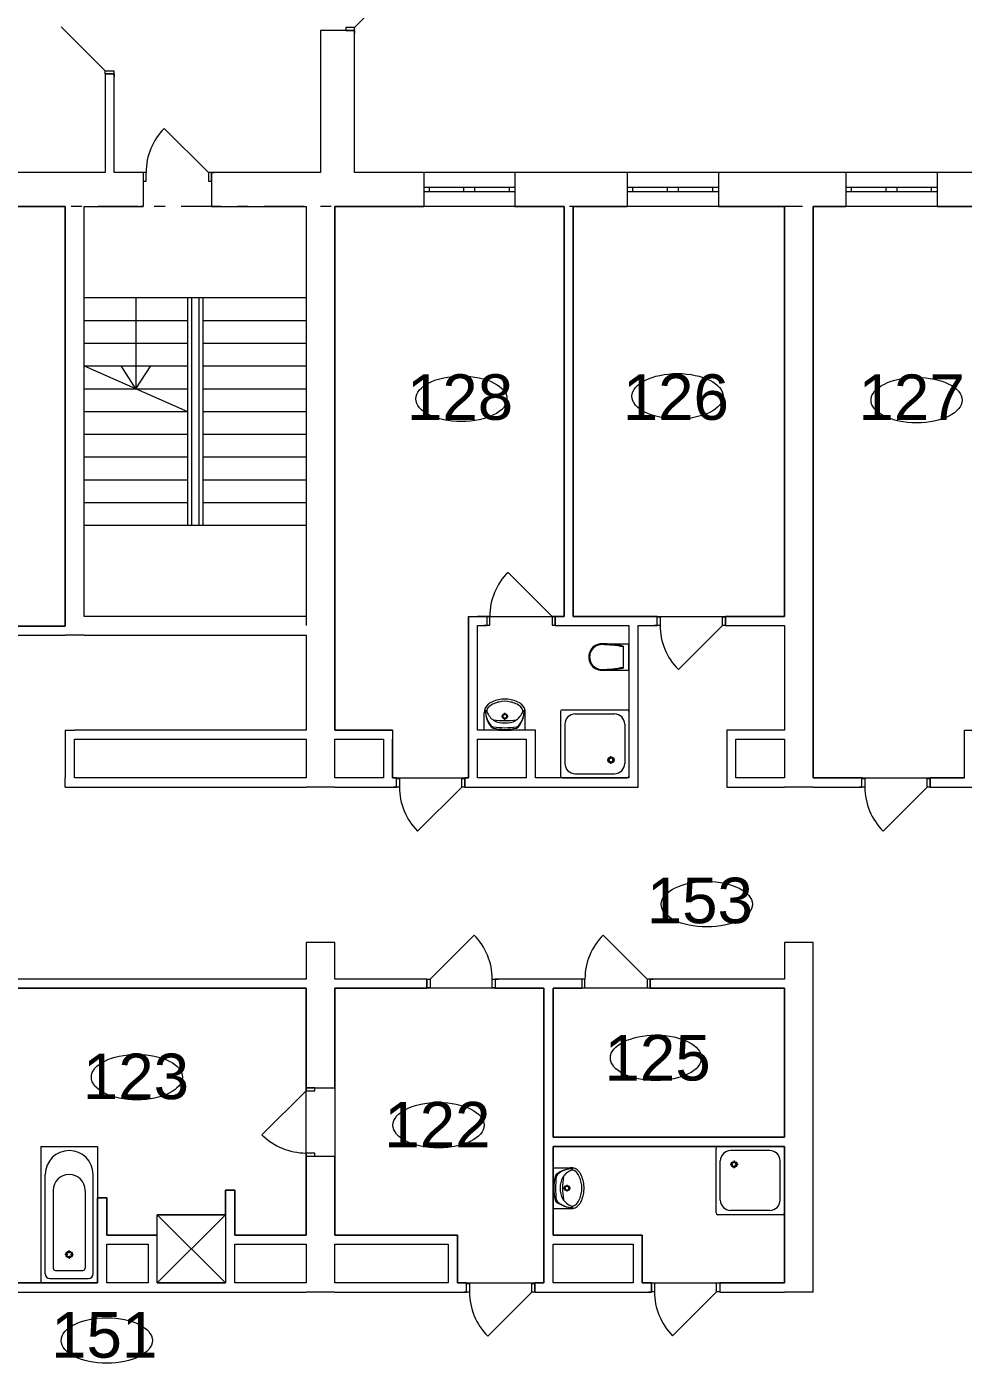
# Model space of a CAD drawing. Header units: millimetres. Extents: x 69565 to 169164, y 19942 to 91237.
# Drawn here: x 141319 to 153652, y 34031 to 51644 of the extents above; entities that cross this region are included whole.
import ezdxf

# ---------------------------------------------------------------- set-up
doc = ezdxf.new("R2010")
doc.units = ezdxf.units.MM
doc.header["$MEASUREMENT"] = 0
doc.linetypes.add('Штрих-Штриховая', pattern=[1093.611073, 529.166651, -211.666656, 141.111112, -211.666656])
for name, color, linetype, lineweight in [('Новый_Новый_0_Ном._пера__255_Ном._пера__255', 255, 'Continuous', 18), ('Новый_Новый_0_Ном._пера__7_Ном._пера__7', 7, 'Continuous', 18), ('Новый_Новый_0_Ном._пера__8_Ном._пера__8', 8, 'Continuous', 18)]:
    doc.layers.add(name, color=color, linetype=linetype, lineweight=lineweight)
doc.styles.add('СГЕНЕРИР_СТИЛЬ_1', font='Arial.ttf')

msp = doc.modelspace()

# ---------------------------------------------------------------- linework, layer by layer
at = {"layer": 'Новый_Новый_0_Ном._пера__255_Ном._пера__255', "color": 255, "linetype": 'Continuous', "lineweight": 18, "flags": 128}
for points in [[(139076.3, 49273.8), (139076.3, 43743.8), (141826.3, 43743.8), (141826.3, 49273.8)], [(145376.3, 49273.8), (145376.3, 42373.8), (146136.3, 42373.8), (146136.3, 41743.8), (147136.3, 41743.8), (147136.3, 43873.8), (148396.3, 43873.8), (148396.3, 49273.8)], [(148516.3, 49273.8), (148516.3, 43873.8), (151296.3, 43873.8), (151296.3, 49273.8)], [(151676.3, 49273.8), (151676.3, 41743.8), (153666.3, 41743.8), (153666.3, 42373.8), (154296.3, 42373.8), (154296.3, 49273.8)], [(144996.3, 35719.1), (144996.3, 38974), (139076.3, 38974), (139076.3, 35089.1), (140216.3, 35089.1), (140216.3, 35719.1), (140716.3, 35719.1), (140716.3, 36366.5), (140836.3, 36366.5), (140836.3, 35089.1), (142252.4, 35089.1), (142252.4, 36209.5), (142372.4, 36209.5), (142372.4, 35719.1), (143037.1, 35719.1), (143037.1, 35989.1), (143937.1, 35989.1), (143937.1, 36312.2), (144057.1, 36312.2), (144057.1, 35719.1)], [(148129.5, 35089.1), (148129.5, 38974), (145376.3, 38974), (145376.3, 35719.1), (146989.5, 35719.1), (146989.5, 35089.1)], [(148249.5, 38974), (148249.5, 37009.1), (151296.3, 37009.1), (151296.3, 38974)], [(149424.2, 35719.1), (149424.2, 35089.1), (151296.3, 35089.1), (151296.3, 36889.1), (148249.5, 36889.1), (148249.5, 35719.1)]]:
    msp.add_lwpolyline(points, close=True, dxfattribs=at)
at = {"layer": 'Новый_Новый_0_Ном._пера__7_Ном._пера__7', "color": 7, "linetype": 'Continuous', "lineweight": 18}
for p, q in [((145636.3, 51633.8), (146216.1, 52213.7)), ((142350.2, 51063.8), (141770.4, 51643.7)), ((145636.3, 51633.8), (145521.3, 51633.8)), ((145521.3, 51633.8), (145521.3, 51593.8)), ((145636.3, 51593.8), (145636.3, 51633.8)), ((145186.3, 51593.8), (145186.3, 51556.8)), ((145521.3, 51593.8), (145186.3, 51593.8)), ((145521.3, 51593.8), (145186.3, 51593.8)), ((145521.3, 51593.8), (145186.3, 51593.8)), ((145186.3, 51593.8), (145186.3, 51556.8)), ((145186.3, 51593.8), (145186.3, 51556.8)), ((145636.3, 51593.8), (145521.3, 51593.8)), ((145521.3, 51593.8), (145636.3, 51593.8)), ((145636.3, 51593.8), (145521.3, 51593.8)), ((145636.3, 51593.8), (145521.3, 51593.8)), ((145636.3, 51593.8), (145636.3, 51556.8)), ((145636.3, 51593.8), (145636.3, 51556.8)), ((145636.3, 51593.8), (145636.3, 51556.8)), ((142350.2, 51023.8), (142350.2, 51063.8)), ((142350.2, 51063.8), (142465.2, 51063.8)), ((142350.2, 51023.8), (142350.2, 50986.8)), ((142350.2, 51023.8), (142465.2, 51023.8)), ((142465.2, 51023.8), (142350.2, 51023.8)), ((142350.2, 51023.8), (142465.2, 51023.8)), ((142350.2, 51023.8), (142465.2, 51023.8)), ((142350.2, 51023.8), (142350.2, 50986.8)), ((142350.2, 51023.8), (142350.2, 50986.8)), ((142465.2, 51063.8), (142465.2, 51023.8)), ((142465.2, 51023.8), (142470.2, 51023.8)), ((142465.2, 51023.8), (142470.2, 51023.8)), ((142465.2, 51023.8), (142470.2, 51023.8)), ((142470.2, 51023.8), (142470.2, 50986.8)), ((142470.2, 51023.8), (142470.2, 50986.8)), ((142470.2, 51023.8), (142470.2, 50986.8)), ((143710.2, 49723.8), (143130.4, 50303.7)), ((142850.2, 49723.8), (142813.2, 49723.8)), ((142850.2, 49723.8), (142813.2, 49723.8)), ((142850.2, 49723.8), (142813.2, 49723.8)), ((142850.2, 49723.8), (142850.2, 49608.8)), ((142890.2, 49723.8), (142850.2, 49723.8)), ((142850.2, 49723.8), (142850.2, 49608.8)), ((142850.2, 49723.8), (142850.2, 49608.8)), ((142850.2, 49723.8), (142850.2, 49608.8)), ((142890.2, 49608.8), (142890.2, 49723.8)), ((143750.2, 49723.8), (143710.2, 49723.8)), ((143710.2, 49723.8), (143710.2, 49608.8)), ((143750.2, 49723.8), (143787.2, 49723.8)), ((143750.2, 49723.8), (143750.2, 49608.8)), ((143750.2, 49608.8), (143750.2, 49723.8)), ((143750.2, 49723.8), (143750.2, 49608.8)), ((143750.2, 49723.8), (143750.2, 49608.8)), ((143750.2, 49723.8), (143787.2, 49723.8)), ((143750.2, 49723.8), (143787.2, 49723.8)), ((146546.3, 49723.8), (146546.3, 49523.8)), ((147746.3, 49723.8), (146546.3, 49723.8)), ((146546.3, 49723.8), (146546.3, 49523.8)), ((147746.3, 49723.8), (147746.3, 49523.8)), ((147746.3, 49723.8), (147746.3, 49523.8)), ((149226.3, 49723.8), (149226.3, 49523.8)), ((150426.3, 49723.8), (149226.3, 49723.8)), ((149226.3, 49723.8), (149226.3, 49523.8)), ((150426.3, 49723.8), (150426.3, 49523.8)), ((150426.3, 49723.8), (150426.3, 49523.8)), ((152106.3, 49723.8), (152106.3, 49523.8)), ((153306.3, 49723.8), (152106.3, 49723.8)), ((152106.3, 49723.8), (152106.3, 49523.8)), ((153306.3, 49723.8), (153306.3, 49523.8)), ((153306.3, 49723.8), (153306.3, 49523.8)), ((142850.2, 49608.8), (142850.2, 49273.8)), ((142850.2, 49608.8), (142890.2, 49608.8)), ((142850.2, 49608.8), (142850.2, 49273.8)), ((142850.2, 49608.8), (142850.2, 49273.8)), ((143710.2, 49608.8), (143750.2, 49608.8)), ((143750.2, 49608.8), (143750.2, 49273.8)), ((143750.2, 49608.8), (143750.2, 49273.8)), ((143750.2, 49608.8), (143750.2, 49273.8)), ((146546.3, 49523.8), (146546.3, 49473.8)), ((146621.3, 49523.8), (146546.3, 49523.8)), ((146546.3, 49523.8), (146546.3, 49473.8)), ((146546.3, 49523.8), (146546.3, 49473.8)), ((146621.3, 49473.8), (146621.3, 49523.8)), ((147071.3, 49523.8), (146621.3, 49523.8)), ((147146.3, 49523.8), (147071.3, 49523.8)), ((147071.3, 49523.8), (147071.3, 49473.8)), ((147221.3, 49523.8), (147146.3, 49523.8)), ((147221.3, 49473.8), (147221.3, 49523.8)), ((147671.3, 49523.8), (147221.3, 49523.8)), ((147746.3, 49523.8), (147671.3, 49523.8)), ((147671.3, 49523.8), (147671.3, 49473.8)), ((147746.3, 49523.8), (147746.3, 49473.8)), ((147746.3, 49523.8), (147746.3, 49473.8)), ((147746.3, 49523.8), (147746.3, 49473.8)), ((149226.3, 49523.8), (149226.3, 49473.8)), ((149301.3, 49523.8), (149226.3, 49523.8)), ((149226.3, 49523.8), (149226.3, 49473.8)), ((149226.3, 49523.8), (149226.3, 49473.8)), ((149301.3, 49473.8), (149301.3, 49523.8)), ((149751.3, 49523.8), (149301.3, 49523.8)), ((149826.3, 49523.8), (149751.3, 49523.8)), ((149751.3, 49523.8), (149751.3, 49473.8)), ((149901.3, 49523.8), (149826.3, 49523.8)), ((149901.3, 49473.8), (149901.3, 49523.8)), ((150351.3, 49523.8), (149901.3, 49523.8)), ((150426.3, 49523.8), (150351.3, 49523.8)), ((150351.3, 49523.8), (150351.3, 49473.8)), ((150426.3, 49523.8), (150426.3, 49473.8)), ((150426.3, 49523.8), (150426.3, 49473.8)), ((150426.3, 49523.8), (150426.3, 49473.8)), ((152106.3, 49523.8), (152106.3, 49473.8)), ((152181.3, 49523.8), (152106.3, 49523.8)), ((152106.3, 49523.8), (152106.3, 49473.8)), ((152106.3, 49523.8), (152106.3, 49473.8)), ((152181.3, 49473.8), (152181.3, 49523.8)), ((152631.3, 49523.8), (152181.3, 49523.8)), ((152706.3, 49523.8), (152631.3, 49523.8)), ((152631.3, 49523.8), (152631.3, 49473.8)), ((152781.3, 49523.8), (152706.3, 49523.8)), ((152781.3, 49473.8), (152781.3, 49523.8)), ((153231.3, 49523.8), (152781.3, 49523.8)), ((153306.3, 49523.8), (153231.3, 49523.8)), ((153231.3, 49523.8), (153231.3, 49473.8)), ((153306.3, 49523.8), (153306.3, 49473.8)), ((153306.3, 49523.8), (153306.3, 49473.8)), ((153306.3, 49523.8), (153306.3, 49473.8)), ((146546.3, 49473.8), (146546.3, 49273.8)), ((146546.3, 49473.8), (146621.3, 49473.8)), ((146546.3, 49473.8), (146546.3, 49273.8)), ((146621.3, 49473.8), (147071.3, 49473.8)), ((147071.3, 49473.8), (147146.3, 49473.8)), ((147146.3, 49473.8), (147221.3, 49473.8)), ((147221.3, 49473.8), (147671.3, 49473.8)), ((147671.3, 49473.8), (147746.3, 49473.8)), ((147746.3, 49473.8), (147746.3, 49273.8)), ((147746.3, 49473.8), (147746.3, 49273.8)), ((149226.3, 49473.8), (149226.3, 49273.8)), ((149226.3, 49473.8), (149301.3, 49473.8)), ((149226.3, 49473.8), (149226.3, 49273.8)), ((149301.3, 49473.8), (149751.3, 49473.8)), ((149751.3, 49473.8), (149826.3, 49473.8)), ((149826.3, 49473.8), (149901.3, 49473.8)), ((149901.3, 49473.8), (150351.3, 49473.8)), ((150351.3, 49473.8), (150426.3, 49473.8)), ((150426.3, 49473.8), (150426.3, 49273.8)), ((150426.3, 49473.8), (150426.3, 49273.8)), ((152106.3, 49473.8), (152106.3, 49273.8)), ((152106.3, 49473.8), (152181.3, 49473.8)), ((152106.3, 49473.8), (152106.3, 49273.8)), ((152181.3, 49473.8), (152631.3, 49473.8)), ((152631.3, 49473.8), (152706.3, 49473.8)), ((152706.3, 49473.8), (152781.3, 49473.8)), ((152781.3, 49473.8), (153231.3, 49473.8)), ((153231.3, 49473.8), (153306.3, 49473.8)), ((153306.3, 49473.8), (153306.3, 49273.8)), ((153306.3, 49473.8), (153306.3, 49273.8)), ((142850.2, 49273.8), (142813.2, 49273.8)), ((142850.2, 49273.8), (142813.2, 49273.8)), ((142850.2, 49273.8), (142813.2, 49273.8)), ((143750.2, 49273.8), (143787.2, 49273.8)), ((143750.2, 49273.8), (143787.2, 49273.8)), ((143750.2, 49273.8), (143787.2, 49273.8)), ((147746.3, 49273.8), (146546.3, 49273.8)), ((150426.3, 49273.8), (149226.3, 49273.8)), ((153306.3, 49273.8), (152106.3, 49273.8)), ((142076.3, 48073.8), (144996.3, 48073.8)), ((142756.3, 48073.8), (142756.3, 46873.8)), ((143436.3, 48073.8), (143436.3, 45073.8)), ((143486.3, 48073.8), (143486.3, 45073.8)), ((143586.3, 48073.8), (143586.3, 45073.8)), ((143636.3, 48073.8), (143636.3, 45073.8)), ((142076.3, 47773.8), (143436.3, 47773.8)), ((143636.3, 47773.8), (144996.3, 47773.8)), ((142076.3, 47473.8), (143436.3, 47473.8)), ((142076.3, 47473.8), (143436.3, 47473.8)), ((143636.3, 47473.8), (144996.3, 47473.8)), ((143636.3, 47473.8), (144996.3, 47473.8)), ((142076.3, 47173.8), (143436.3, 47173.8)), ((142076.3, 47173.8), (143436.3, 46573.8)), ((142756.3, 46873.8), (142560.8, 47173.8)), ((142756.3, 46873.8), (142951.9, 47173.8)), ((143636.3, 47173.8), (144996.3, 47173.8)), ((142076.3, 46873.8), (143436.3, 46873.8)), ((143636.3, 46873.8), (144996.3, 46873.8)), ((142076.3, 46573.8), (143436.3, 46573.8)), ((143636.3, 46573.8), (144996.3, 46573.8)), ((142076.3, 46273.8), (143436.3, 46273.8)), ((142076.3, 46273.8), (143436.3, 46273.8)), ((143636.3, 46273.8), (144996.3, 46273.8)), ((143636.3, 46273.8), (144996.3, 46273.8)), ((142076.3, 45973.8), (143436.3, 45973.8)), ((143636.3, 45973.8), (144996.3, 45973.8)), ((142076.3, 45673.8), (143436.3, 45673.8)), ((142076.3, 45673.8), (143436.3, 45673.8)), ((143636.3, 45673.8), (144996.3, 45673.8)), ((143636.3, 45673.8), (144996.3, 45673.8)), ((142076.3, 45373.8), (143436.3, 45373.8)), ((142076.3, 45373.8), (143436.3, 45373.8)), ((143636.3, 45373.8), (144996.3, 45373.8)), ((143636.3, 45373.8), (144996.3, 45373.8)), ((142076.3, 45073.8), (144996.3, 45073.8)), ((148236.3, 43873.8), (147656.5, 44453.7)), ((147376.3, 43873.8), (147339.3, 43873.8)), ((147376.3, 43873.8), (147339.3, 43873.8)), ((147376.3, 43873.8), (147339.3, 43873.8)), ((147376.3, 43873.8), (147376.3, 43758.8)), ((147416.3, 43873.8), (147376.3, 43873.8)), ((147376.3, 43873.8), (147376.3, 43758.8)), ((147376.3, 43873.8), (147376.3, 43758.8)), ((147376.3, 43873.8), (147376.3, 43758.8)), ((147416.3, 43758.8), (147416.3, 43873.8)), ((148276.3, 43873.8), (148236.3, 43873.8)), ((148236.3, 43873.8), (148236.3, 43758.8)), ((148276.3, 43873.8), (148313.3, 43873.8)), ((148276.3, 43873.8), (148276.3, 43758.8)), ((148276.3, 43758.8), (148276.3, 43873.8)), ((148276.3, 43873.8), (148276.3, 43758.8)), ((148276.3, 43873.8), (148276.3, 43758.8)), ((148276.3, 43873.8), (148313.3, 43873.8)), ((148276.3, 43873.8), (148313.3, 43873.8)), ((149619.4, 43873.8), (149582.4, 43873.8)), ((149619.4, 43873.8), (149582.4, 43873.8)), ((149619.4, 43873.8), (149582.4, 43873.8)), ((149619.4, 43868.8), (149619.4, 43873.8)), ((149619.4, 43868.8), (149619.4, 43873.8)), ((149619.4, 43868.8), (149619.4, 43873.8)), ((149619.4, 43753.8), (149619.4, 43868.8)), ((149619.4, 43868.8), (149659.4, 43868.8)), ((149619.4, 43753.8), (149619.4, 43868.8)), ((149619.4, 43753.8), (149619.4, 43868.8)), ((149619.4, 43753.8), (149619.4, 43868.8)), ((149659.4, 43868.8), (149659.4, 43753.8)), ((150479.4, 43753.8), (150479.4, 43868.8)), ((150479.4, 43868.8), (150519.4, 43868.8)), ((150519.4, 43873.8), (150556.4, 43873.8)), ((150519.4, 43868.8), (150519.4, 43873.8)), ((150519.4, 43868.8), (150519.4, 43873.8)), ((150519.4, 43868.8), (150519.4, 43873.8)), ((150519.4, 43873.8), (150556.4, 43873.8)), ((150519.4, 43873.8), (150556.4, 43873.8)), ((150519.4, 43753.8), (150519.4, 43868.8)), ((150519.4, 43868.8), (150519.4, 43753.8)), ((150519.4, 43753.8), (150519.4, 43868.8)), ((150519.4, 43753.8), (150519.4, 43868.8)), ((147376.3, 43753.8), (147339.3, 43753.8)), ((147376.3, 43753.8), (147339.3, 43753.8)), ((147376.3, 43753.8), (147339.3, 43753.8)), ((147376.3, 43758.8), (147376.3, 43753.8)), ((147376.3, 43758.8), (147416.3, 43758.8)), ((147376.3, 43758.8), (147376.3, 43753.8)), ((147376.3, 43758.8), (147376.3, 43753.8)), ((148236.3, 43758.8), (148276.3, 43758.8)), ((148276.3, 43758.8), (148276.3, 43753.8)), ((148276.3, 43758.8), (148276.3, 43753.8)), ((148276.3, 43758.8), (148276.3, 43753.8)), ((148276.3, 43753.8), (148313.3, 43753.8)), ((148276.3, 43753.8), (148313.3, 43753.8)), ((148276.3, 43753.8), (148313.3, 43753.8)), ((149619.4, 43753.8), (149582.4, 43753.8)), ((149619.4, 43753.8), (149582.4, 43753.8)), ((149619.4, 43753.8), (149582.4, 43753.8)), ((149659.4, 43753.8), (149619.4, 43753.8)), ((150479.4, 43753.8), (149899.6, 43174)), ((150519.4, 43753.8), (150479.4, 43753.8)), ((150519.4, 43753.8), (150556.4, 43753.8)), ((150519.4, 43753.8), (150556.4, 43753.8)), ((150519.4, 43753.8), (150556.4, 43753.8)), ((148893.3, 43512.7), (149249.4, 43512.7)), ((149249.4, 43162.7), (149249.4, 43512.7)), ((149171.7, 43482.5), (149171.7, 43192.9)), ((148893.3, 43162.7), (149249.4, 43162.7)), ((147344.4, 42373.8), (147344.4, 42602.3)), ((147569, 42557.2), (147597.8, 42557.2)), ((147614.5, 42573.8), (147614.5, 42602.7)), ((147614.5, 42511.7), (147614.5, 42540.5)), ((147631.2, 42557.2), (147660, 42557.2)), ((147884.4, 42373.8), (147884.4, 42602.3)), ((147884.4, 42373.8), (147344.4, 42373.8)), ((147529.3, 42373.8), (147699.5, 42373.8)), ((146186.3, 41743.8), (146149.3, 41743.8)), ((146186.3, 41743.8), (146149.3, 41743.8)), ((146186.3, 41743.8), (146149.3, 41743.8)), ((146186.3, 41738.8), (146186.3, 41743.8)), ((146186.3, 41738.8), (146186.3, 41743.8)), ((146186.3, 41738.8), (146186.3, 41743.8)), ((147086.3, 41743.8), (147123.3, 41743.8)), ((147086.3, 41738.8), (147086.3, 41743.8)), ((147086.3, 41738.8), (147086.3, 41743.8)), ((147086.3, 41738.8), (147086.3, 41743.8)), ((147086.3, 41743.8), (147123.3, 41743.8)), ((147086.3, 41743.8), (147123.3, 41743.8)), ((152316.3, 41743.8), (152279.3, 41743.8)), ((152316.3, 41743.8), (152279.3, 41743.8)), ((152316.3, 41743.8), (152279.3, 41743.8)), ((152316.3, 41738.8), (152316.3, 41743.8)), ((152316.3, 41738.8), (152316.3, 41743.8)), ((152316.3, 41738.8), (152316.3, 41743.8)), ((153216.3, 41738.8), (153216.3, 41743.8)), ((153216.3, 41738.8), (153216.3, 41743.8)), ((153216.3, 41743.8), (153253.3, 41743.8)), ((153216.3, 41743.8), (153253.3, 41743.8)), ((153216.3, 41743.8), (153253.3, 41743.8)), ((153216.3, 41738.8), (153216.3, 41743.8)), ((145376.3, 41623.8), (144996.3, 41623.8)), ((145376.3, 41623.8), (144996.3, 41623.8)), ((146186.3, 41623.8), (146149.3, 41623.8)), ((146186.3, 41623.8), (146149.3, 41623.8)), ((146186.3, 41623.8), (146149.3, 41623.8)), ((146186.3, 41623.8), (146186.3, 41738.8)), ((146186.3, 41738.8), (146226.3, 41738.8)), ((146186.3, 41623.8), (146186.3, 41738.8)), ((146186.3, 41623.8), (146186.3, 41738.8)), ((146186.3, 41623.8), (146186.3, 41738.8)), ((146226.3, 41623.8), (146186.3, 41623.8)), ((146226.3, 41738.8), (146226.3, 41623.8)), ((147046.3, 41623.8), (146466.5, 41044)), ((147046.3, 41623.8), (147046.3, 41738.8)), ((147046.3, 41738.8), (147086.3, 41738.8)), ((147086.3, 41623.8), (147046.3, 41623.8)), ((147086.3, 41623.8), (147086.3, 41738.8)), ((147086.3, 41738.8), (147086.3, 41623.8)), ((147086.3, 41623.8), (147086.3, 41738.8)), ((147086.3, 41623.8), (147086.3, 41738.8)), ((147086.3, 41623.8), (147123.3, 41623.8)), ((147086.3, 41623.8), (147123.3, 41623.8)), ((147086.3, 41623.8), (147123.3, 41623.8)), ((151676.3, 41623.8), (151296.3, 41623.8)), ((151676.3, 41623.8), (151296.3, 41623.8)), ((152316.3, 41623.8), (152279.3, 41623.8)), ((152316.3, 41623.8), (152279.3, 41623.8)), ((152316.3, 41623.8), (152279.3, 41623.8)), ((152316.3, 41738.8), (152356.3, 41738.8)), ((152316.3, 41623.8), (152316.3, 41738.8)), ((152316.3, 41623.8), (152316.3, 41738.8)), ((152316.3, 41623.8), (152316.3, 41738.8)), ((152316.3, 41623.8), (152316.3, 41738.8)), ((152356.3, 41623.8), (152316.3, 41623.8)), ((152356.3, 41738.8), (152356.3, 41623.8)), ((153176.3, 41623.8), (152596.5, 41044)), ((153176.3, 41623.8), (153176.3, 41738.8)), ((153176.3, 41738.8), (153216.3, 41738.8)), ((153216.3, 41623.8), (153176.3, 41623.8)), ((153216.3, 41738.8), (153216.3, 41623.8)), ((153216.3, 41623.8), (153216.3, 41738.8)), ((153216.3, 41623.8), (153216.3, 41738.8)), ((153216.3, 41623.8), (153216.3, 41738.8)), ((153216.3, 41623.8), (153253.3, 41623.8)), ((153216.3, 41623.8), (153253.3, 41623.8)), ((153216.3, 41623.8), (153253.3, 41623.8)), ((146629.5, 39094), (147209.4, 39673.8)), ((149489.5, 39094), (148909.7, 39673.8)), ((145376.3, 39573.8), (144996.3, 39573.8)), ((145376.3, 39573.8), (144996.3, 39573.8)), ((151676.3, 39573.8), (151296.3, 39573.8)), ((151676.3, 39573.8), (151296.3, 39573.8)), ((146589.5, 39094), (146552.5, 39094)), ((146589.5, 39094), (146552.5, 39094)), ((146589.5, 39094), (146552.5, 39094)), ((146589.5, 38974), (146552.5, 38974)), ((146589.5, 38974), (146552.5, 38974)), ((146589.5, 38974), (146552.5, 38974)), ((146589.5, 39094), (146589.5, 38979)), ((146589.5, 39094), (146629.5, 39094)), ((146589.5, 38979), (146589.5, 39094)), ((146589.5, 39094), (146589.5, 38979)), ((146589.5, 39094), (146589.5, 38979)), ((146589.5, 38979), (146589.5, 38974)), ((146629.5, 38979), (146589.5, 38979)), ((146589.5, 38979), (146589.5, 38974)), ((146589.5, 38979), (146589.5, 38974)), ((146629.5, 39094), (146629.5, 38979)), ((147449.5, 38979), (147449.5, 39094)), ((147449.5, 39094), (147489.5, 39094)), ((147489.5, 38979), (147449.5, 38979)), ((147489.5, 39094), (147526.5, 39094)), ((147489.5, 39094), (147489.5, 38979)), ((147489.5, 39094), (147489.5, 38979)), ((147489.5, 39094), (147489.5, 38979)), ((147489.5, 39094), (147489.5, 38979)), ((147489.5, 39094), (147526.5, 39094)), ((147489.5, 39094), (147526.5, 39094)), ((147489.5, 38979), (147489.5, 38974)), ((147489.5, 38979), (147489.5, 38974)), ((147489.5, 38979), (147489.5, 38974)), ((147489.5, 38974), (147526.5, 38974)), ((147489.5, 38974), (147526.5, 38974)), ((147489.5, 38974), (147526.5, 38974)), ((148629.5, 39094), (148592.5, 39094)), ((148629.5, 39094), (148592.5, 39094)), ((148629.5, 39094), (148592.5, 39094)), ((148629.5, 38974), (148592.5, 38974)), ((148629.5, 38974), (148592.5, 38974)), ((148629.5, 38974), (148592.5, 38974)), ((148629.5, 39094), (148629.5, 38979)), ((148669.5, 39094), (148629.5, 39094)), ((148629.5, 39094), (148629.5, 38979)), ((148629.5, 39094), (148629.5, 38979)), ((148629.5, 39094), (148629.5, 38979)), ((148629.5, 38979), (148629.5, 38974)), ((148629.5, 38979), (148669.5, 38979)), ((148629.5, 38979), (148629.5, 38974)), ((148629.5, 38979), (148629.5, 38974)), ((148669.5, 38979), (148669.5, 39094)), ((149529.5, 39094), (149489.5, 39094)), ((149489.5, 39094), (149489.5, 38979)), ((149489.5, 38979), (149529.5, 38979)), ((149529.5, 39094), (149566.5, 39094)), ((149529.5, 39094), (149529.5, 38979)), ((149529.5, 38979), (149529.5, 39094)), ((149529.5, 39094), (149529.5, 38979)), ((149529.5, 39094), (149529.5, 38979)), ((149529.5, 39094), (149566.5, 39094)), ((149529.5, 39094), (149566.5, 39094)), ((149529.5, 38979), (149529.5, 38974)), ((149529.5, 38979), (149529.5, 38974)), ((149529.5, 38979), (149529.5, 38974)), ((149529.5, 38974), (149566.5, 38974)), ((149529.5, 38974), (149566.5, 38974)), ((149529.5, 38974), (149566.5, 38974)), ((144996.3, 37661.9), (144996.3, 37698.9)), ((144996.3, 37661.9), (144996.3, 37698.9)), ((144996.3, 37661.9), (144996.3, 37698.9)), ((145376.3, 37661.9), (145376.3, 37698.9)), ((145376.3, 37661.9), (145376.3, 37698.9)), ((145376.3, 37661.9), (145376.3, 37698.9)), ((144996.3, 37621.9), (144416.5, 37042)), ((144996.3, 37661.9), (145111.3, 37661.9)), ((144996.3, 37661.9), (144996.3, 37621.9)), ((145111.3, 37661.9), (144996.3, 37661.9)), ((144996.3, 37661.9), (145111.3, 37661.9)), ((144996.3, 37661.9), (145111.3, 37661.9)), ((144996.3, 37621.9), (145111.3, 37621.9)), ((145111.3, 37661.9), (145376.3, 37661.9)), ((145111.3, 37621.9), (145111.3, 37661.9)), ((145111.3, 37661.9), (145376.3, 37661.9)), ((145111.3, 37661.9), (145376.3, 37661.9)), ((145111.3, 36801.9), (144996.3, 36801.9)), ((144996.3, 36801.9), (144996.3, 36761.9)), ((144996.3, 36761.9), (144996.3, 36724.9)), ((144996.3, 36761.9), (145111.3, 36761.9)), ((144996.3, 36761.9), (145111.3, 36761.9)), ((144996.3, 36761.9), (145111.3, 36761.9)), ((144996.3, 36761.9), (145111.3, 36761.9)), ((144996.3, 36761.9), (144996.3, 36724.9)), ((144996.3, 36761.9), (144996.3, 36724.9)), ((145111.3, 36761.9), (145111.3, 36801.9)), ((145111.3, 36761.9), (145376.3, 36761.9)), ((145111.3, 36761.9), (145376.3, 36761.9)), ((145111.3, 36761.9), (145376.3, 36761.9)), ((145376.3, 36761.9), (145376.3, 36724.9)), ((145376.3, 36761.9), (145376.3, 36724.9)), ((145376.3, 36761.9), (145376.3, 36724.9)), ((148249.5, 36068.6), (148249.5, 36608.6)), ((148249.5, 36608.6), (148478, 36608.6)), ((148249.5, 36423.7), (148249.5, 36253.5)), ((148387.4, 36338.5), (148416.2, 36338.5)), ((148432.9, 36384), (148432.9, 36355.2)), ((148432.9, 36321.8), (148432.9, 36293)), ((148449.5, 36338.5), (148478.3, 36338.5)), ((143037.1, 35089.1), (143037.1, 35989.1)), ((143937.1, 35989.1), (143037.1, 35989.1)), ((143037.1, 35089.1), (143937.1, 35989.1)), ((143037.1, 35989.1), (143937.1, 35089.1)), ((143937.1, 35989.1), (143937.1, 35089.1)), ((148249.5, 36068.6), (148478, 36068.6)), ((143037.1, 35089.1), (143937.1, 35089.1)), ((147109.5, 35089.1), (147072.5, 35089.1)), ((147109.5, 35089.1), (147072.5, 35089.1)), ((147109.5, 35089.1), (147072.5, 35089.1)), ((147109.5, 35084.1), (147109.5, 35089.1)), ((147109.5, 35084.1), (147109.5, 35089.1)), ((147109.5, 35084.1), (147109.5, 35089.1)), ((147109.5, 34969.1), (147109.5, 35084.1)), ((147109.5, 35084.1), (147149.5, 35084.1)), ((147109.5, 34969.1), (147109.5, 35084.1)), ((147109.5, 34969.1), (147109.5, 35084.1)), ((147109.5, 34969.1), (147109.5, 35084.1)), ((147149.5, 35084.1), (147149.5, 34969.1)), ((147969.5, 34969.1), (147969.5, 35084.1)), ((147969.5, 35084.1), (148009.5, 35084.1)), ((148009.5, 35089.1), (148046.5, 35089.1)), ((148009.5, 35084.1), (148009.5, 35089.1)), ((148009.5, 35084.1), (148009.5, 35089.1)), ((148009.5, 35084.1), (148009.5, 35089.1)), ((148009.5, 35089.1), (148046.5, 35089.1)), ((148009.5, 35089.1), (148046.5, 35089.1)), ((148009.5, 34969.1), (148009.5, 35084.1)), ((148009.5, 35084.1), (148009.5, 34969.1)), ((148009.5, 34969.1), (148009.5, 35084.1)), ((148009.5, 34969.1), (148009.5, 35084.1)), ((149544.2, 35089.1), (149507.2, 35089.1)), ((149544.2, 35089.1), (149507.2, 35089.1)), ((149544.2, 35089.1), (149507.2, 35089.1)), ((149544.2, 35089.1), (149544.2, 34974.1)), ((149544.2, 35089.1), (149584.2, 35089.1)), ((149544.2, 34974.1), (149544.2, 35089.1)), ((149544.2, 35089.1), (149544.2, 34974.1)), ((149544.2, 35089.1), (149544.2, 34974.1)), ((149584.2, 35089.1), (149584.2, 34974.1)), ((150404.2, 34974.1), (150404.2, 35089.1)), ((150404.2, 35089.1), (150444.2, 35089.1)), ((150444.2, 35089.1), (150481.2, 35089.1)), ((150444.2, 35089.1), (150444.2, 34974.1)), ((150444.2, 35089.1), (150444.2, 34974.1)), ((150444.2, 35089.1), (150444.2, 34974.1)), ((150444.2, 35089.1), (150444.2, 34974.1)), ((150444.2, 35089.1), (150481.2, 35089.1)), ((150444.2, 35089.1), (150481.2, 35089.1)), ((145376.3, 34969.1), (144996.3, 34969.1)), ((145376.3, 34969.1), (144996.3, 34969.1)), ((147109.5, 34969.1), (147072.5, 34969.1)), ((147109.5, 34969.1), (147072.5, 34969.1)), ((147109.5, 34969.1), (147072.5, 34969.1)), ((147149.5, 34969.1), (147109.5, 34969.1)), ((147969.5, 34969.1), (147389.7, 34389.3)), ((148009.5, 34969.1), (147969.5, 34969.1)), ((148009.5, 34969.1), (148046.5, 34969.1)), ((148009.5, 34969.1), (148046.5, 34969.1)), ((148009.5, 34969.1), (148046.5, 34969.1)), ((149544.2, 34969.1), (149507.2, 34969.1)), ((149544.2, 34969.1), (149507.2, 34969.1)), ((149544.2, 34969.1), (149507.2, 34969.1)), ((149544.2, 34974.1), (149544.2, 34969.1)), ((149584.2, 34974.1), (149544.2, 34974.1)), ((149544.2, 34974.1), (149544.2, 34969.1)), ((149544.2, 34974.1), (149544.2, 34969.1)), ((150404.2, 34974.1), (149824.4, 34394.3)), ((150444.2, 34974.1), (150404.2, 34974.1)), ((150444.2, 34974.1), (150444.2, 34969.1)), ((150444.2, 34974.1), (150444.2, 34969.1)), ((150444.2, 34974.1), (150444.2, 34969.1)), ((150444.2, 34969.1), (150481.2, 34969.1)), ((150444.2, 34969.1), (150481.2, 34969.1)), ((150444.2, 34969.1), (150481.2, 34969.1)), ((151676.3, 34969.1), (151296.3, 34969.1)), ((151676.3, 34969.1), (151296.3, 34969.1))]:
    msp.add_line(p, q, dxfattribs=at)
at = {"layer": 'Новый_Новый_0_Ном._пера__7_Ном._пера__7', "color": 7, "linetype": 'Штрих-Штриховая', "lineweight": 18}
msp.add_line((166846.1, 49273.8), (117777.2, 49273.8), dxfattribs=at)
msp.add_line((166846.1, 49273.8), (117777.2, 49273.8), dxfattribs=at)
msp.add_line((166846.1, 49273.8), (117777.2, 49273.8), dxfattribs=at)
msp.add_line((166846.1, 49273.8), (117777.2, 49273.8), dxfattribs=at)
msp.add_line((166846.1, 49273.8), (117777.2, 49273.8), dxfattribs=at)
msp.add_line((166846.1, 49273.8), (117777.2, 49273.8), dxfattribs=at)
at = {"layer": 'Новый_Новый_0_Ном._пера__7_Ном._пера__7', "color": 7, "linetype": 'Continuous', "lineweight": 18}
for points in [[(145186.3, 51593.8), (145186.3, 49723.8)], [(145636.3, 49723.8), (145636.3, 51593.8)], [(142350.2, 51023.8), (142350.2, 49723.8)], [(142470.2, 49723.8), (142470.2, 51023.8)], [(142350.2, 49723.8), (134436.3, 49723.8)], [(142850.2, 49723.8), (142470.2, 49723.8)], [(145186.3, 49723.8), (143750.2, 49723.8)], [(146546.3, 49723.8), (145636.3, 49723.8)], [(149226.3, 49723.8), (147746.3, 49723.8)], [(152106.3, 49723.8), (150426.3, 49723.8)], [(157786.3, 49723.8), (153306.3, 49723.8)], [(139076.3, 49273.8), (141826.3, 49273.8)], [(141826.3, 49273.8), (141826.3, 43743.8)], [(142076.3, 49273.8), (142850.2, 49273.8)], [(142076.3, 43873.8), (142076.3, 49273.8)], [(143750.2, 49273.8), (144996.3, 49273.8)], [(144996.3, 49273.8), (144996.3, 43873.8)], [(145376.3, 42373.8), (145376.3, 49273.8)], [(145376.3, 49273.8), (146546.3, 49273.8)], [(147746.3, 49273.8), (148396.3, 49273.8)], [(148396.3, 49273.8), (148396.3, 43873.8)], [(148516.3, 49273.8), (149226.3, 49273.8)], [(148516.3, 43873.8), (148516.3, 49273.8)], [(150426.3, 49273.8), (151296.3, 49273.8)], [(151296.3, 49273.8), (151296.3, 43873.8)], [(151676.3, 49273.8), (152106.3, 49273.8)], [(151676.3, 41743.8), (151676.3, 49273.8)], [(153306.3, 49273.8), (154296.3, 49273.8)], [(144996.3, 43873.8), (142076.3, 43873.8)], [(144996.3, 43873.8), (144996.3, 43753.8)], [(147136.3, 43873.8), (147256.3, 43873.8)], [(147136.3, 43873.8), (147136.3, 41743.8)], [(147376.3, 43873.8), (147256.3, 43873.8)], [(148396.3, 43873.8), (148276.3, 43873.8)], [(149619.4, 43873.8), (148516.3, 43873.8)], [(151296.3, 43873.8), (150519.4, 43873.8)], [(141826.3, 43743.8), (140096.3, 43743.8)], [(147256.3, 42373.8), (147256.3, 43753.8)], [(147256.3, 43753.8), (147376.3, 43753.8)], [(148276.3, 43753.8), (149249.4, 43753.8)], [(149249.4, 43753.8), (149249.4, 41743.8)], [(149369.4, 43753.8), (149619.4, 43753.8)], [(149369.4, 41743.8), (149369.4, 43753.8)], [(150519.4, 43753.8), (151296.3, 43753.8)], [(151296.3, 43753.8), (151296.3, 42373.8)], [(140096.3, 43623.8), (141826.3, 43623.8)], [(142076.3, 43623.8), (141826.3, 43623.8)], [(142076.3, 43623.8), (144996.3, 43623.8)], [(144996.3, 43623.8), (144996.3, 42373.8)], [(141826.3, 42373.8), (141946.3, 42373.8)], [(141826.3, 42373.8), (141826.3, 41743.8)], [(144996.3, 42373.8), (141946.3, 42373.8)], [(146136.3, 42373.8), (145376.3, 42373.8)], [(146136.3, 42373.8), (146136.3, 42253.8)], [(147896.3, 42373.8), (147256.3, 42373.8)], [(148016.3, 42373.8), (147896.3, 42373.8)], [(148016.3, 41743.8), (148016.3, 42373.8)], [(150536.3, 42373.8), (150536.3, 42253.8)], [(151296.3, 42373.8), (150536.3, 42373.8)], [(141946.3, 41743.8), (141946.3, 42253.8)], [(141946.3, 42253.8), (144996.3, 42253.8)], [(144996.3, 42253.8), (144996.3, 41743.8)], [(145376.3, 41743.8), (145376.3, 42253.8)], [(145376.3, 42253.8), (146016.3, 42253.8)], [(146016.3, 42253.8), (146016.3, 41743.8)], [(146136.3, 41743.8), (146136.3, 42253.8)], [(147256.3, 41743.8), (147256.3, 42253.8)], [(147256.3, 42253.8), (147896.3, 42253.8)], [(147896.3, 42253.8), (147896.3, 41743.8)], [(150536.3, 42253.8), (150536.3, 41623.8)], [(150656.3, 42253.8), (151296.3, 42253.8)], [(150656.3, 41743.8), (150656.3, 42253.8)], [(151296.3, 42253.8), (151296.3, 41743.8)], [(141826.3, 41623.8), (141826.3, 41743.8)], [(144996.3, 41743.8), (141946.3, 41743.8)], [(146016.3, 41743.8), (145376.3, 41743.8)], [(146186.3, 41743.8), (146136.3, 41743.8)], [(147136.3, 41743.8), (147086.3, 41743.8)], [(147896.3, 41743.8), (147256.3, 41743.8)], [(149249.4, 41743.8), (148016.3, 41743.8)], [(149369.4, 41623.8), (149369.4, 41743.8)], [(151296.3, 41743.8), (150656.3, 41743.8)], [(152316.3, 41743.8), (151676.3, 41743.8)], [(153666.3, 41743.8), (153216.3, 41743.8)], [(141826.3, 41623.8), (144996.3, 41623.8)], [(145376.3, 41623.8), (146186.3, 41623.8)], [(147086.3, 41623.8), (149369.4, 41623.8)], [(150536.3, 41623.8), (150656.3, 41623.8)], [(150656.3, 41623.8), (151296.3, 41623.8)], [(151676.3, 41623.8), (152316.3, 41623.8)], [(153216.3, 41623.8), (154296.3, 41623.8)], [(144996.3, 39573.8), (144996.3, 39094)], [(145376.3, 39094), (145376.3, 39573.8)], [(151296.3, 39573.8), (151296.3, 39094)], [(151676.3, 34969.1), (151676.3, 39573.8)], [(144996.3, 39094), (140966.3, 39094)], [(140966.3, 38974), (144996.3, 38974)], [(144996.3, 38974), (144996.3, 37661.9)], [(146589.5, 39094), (145376.3, 39094)], [(145376.3, 37661.9), (145376.3, 38974)], [(145376.3, 38974), (146589.5, 38974)], [(148629.5, 39094), (147489.5, 39094)], [(147489.5, 38974), (148129.5, 38974)], [(148129.5, 38974), (148129.5, 35089.1)], [(148249.5, 38974), (148629.5, 38974)], [(148249.5, 37009.1), (148249.5, 38974)], [(151296.3, 39094), (149529.5, 39094)], [(149529.5, 38974), (151296.3, 38974)], [(151296.3, 38974), (151296.3, 37009.1)], [(151296.3, 37009.1), (148249.5, 37009.1)], [(148249.5, 35719.1), (148249.5, 36889.1)], [(148249.5, 36889.1), (151296.3, 36889.1)], [(151296.3, 36889.1), (151296.3, 35089.1)], [(144996.3, 36761.9), (144996.3, 35719.1)], [(145376.3, 35719.1), (145376.3, 36761.9)], [(144057.1, 36312.2), (143937.1, 36312.2)], [(143937.1, 36312.2), (143937.1, 35089.1)], [(144057.1, 35719.1), (144057.1, 36312.2)], [(142372.4, 36209.5), (142252.4, 36209.5)], [(142252.4, 36209.5), (142252.4, 35089.1)], [(142372.4, 35719.1), (142372.4, 36209.5)], [(142917.1, 35719.1), (142372.4, 35719.1)], [(142372.4, 35599.1), (142917.1, 35599.1)], [(142372.4, 35089.1), (142372.4, 35599.1)], [(143037.1, 35719.1), (142917.1, 35719.1)], [(142917.1, 35599.1), (142917.1, 35089.1)], [(143037.1, 35089.1), (143037.1, 35719.1)], [(144996.3, 35719.1), (144057.1, 35719.1)], [(144057.1, 35599.1), (144996.3, 35599.1)], [(144057.1, 35089.1), (144057.1, 35599.1)], [(144996.3, 35599.1), (144996.3, 35089.1)], [(146869.5, 35719.1), (145376.3, 35719.1)], [(145376.3, 35089.1), (145376.3, 35599.1)], [(145376.3, 35599.1), (146869.5, 35599.1)], [(146989.5, 35719.1), (146869.5, 35719.1)], [(146869.5, 35599.1), (146869.5, 35089.1)], [(146989.5, 35089.1), (146989.5, 35719.1)], [(149304.2, 35719.1), (148249.5, 35719.1)], [(148249.5, 35089.1), (148249.5, 35599.1)], [(148249.5, 35599.1), (149304.2, 35599.1)], [(149424.2, 35719.1), (149304.2, 35719.1)], [(149304.2, 35599.1), (149304.2, 35089.1)], [(149424.2, 35089.1), (149424.2, 35719.1)], [(142252.4, 35089.1), (140836.3, 35089.1)], [(142917.1, 35089.1), (142372.4, 35089.1)], [(143937.1, 35089.1), (143037.1, 35089.1)], [(144996.3, 35089.1), (144057.1, 35089.1)], [(146869.5, 35089.1), (145376.3, 35089.1)], [(147109.5, 35089.1), (146989.5, 35089.1)], [(148129.5, 35089.1), (148009.5, 35089.1)], [(149304.2, 35089.1), (148249.5, 35089.1)], [(149544.2, 35089.1), (149424.2, 35089.1)], [(151296.3, 35089.1), (150444.2, 35089.1)], [(140096.3, 34969.1), (144996.3, 34969.1)], [(145376.3, 34969.1), (147109.5, 34969.1)], [(148009.5, 34969.1), (149544.2, 34969.1)], [(150444.2, 34969.1), (151296.3, 34969.1)]]:
    msp.add_lwpolyline(points, dxfattribs=at)
for centre, radius in [((147614.5, 42557.2), 35), ((147614.5, 42557.2), 25), ((148432.9, 36338.5), 35), ((148432.9, 36338.5), 25)]:
    msp.add_circle(centre, radius, dxfattribs=at)
for centre, radius, start, end in [((143710.2, 49723.8), 820, 135, 180), ((148236.3, 43873.8), 820, 135, 180), ((150479.4, 43753.8), 820, 180, 225), ((147481.6, 42608.2), 137.4, 128.74542, 182.45518), ((147698, 42631.8), 339.6, 179.01528, 219.25775), ((147663.5, 42633.7), 305.1, 179.24582, 221.39803), ((147458.4, 42622), 80.9, 130.80161, 183.93061), ((147528.7, 42549.3), 212.8, 117.15714, 128.68481), ((147591, 42456.5), 293, 99.99776, 129.28506), ((147628.1, 42340.2), 444.2, 94.20524, 116.2597), ((147614.4, 42437.2), 316.7, 76.43339, 103.56661), ((147614.4, 42513.9), 270, 85.98758, 94.01242), ((147600.7, 42340.2), 444.2, 63.7403, 85.79476), ((147637.8, 42456.5), 293, 50.71494, 80.00224), ((147530.9, 42632), 339.6, 320.66478, 0.90725), ((147565.4, 42633.7), 305.1, 318.52449, 0.67671), ((147700.2, 42549.3), 212.8, 51.31519, 62.84286), ((147770.4, 42622), 80.9, 356.06939, 49.19839), ((147747.2, 42608.2), 137.4, 357.54482, 51.25458), ((147601.5, 42704.9), 240.7, 201.55193, 237.15578), ((147614.5, 43484.6), 984.9, 261.17957, 278.82655), ((147595.1, 42708.7), 240.6, 238.94394, 274.60598), ((147633.7, 42708.7), 240.6, 265.39402, 301.05606), ((147627.3, 42704.9), 240.7, 302.84422, 338.44807), ((147468.4, 42461.7), 45, 221.39804, 262.09208), ((147469.8, 42445.4), 45, 219.25775, 257.2285), ((147609.3, 43060.7), 675.9, 257.2285, 270.43281), ((147620.9, 43559.9), 1153.8, 262.09208, 269.67755), ((147620.2, 43060.7), 675.9, 269.48972, 282.69402), ((147609.2, 43559.9), 1153.8, 270.24498, 277.83045), ((147760.3, 42461.5), 45, 277.83045, 318.52449), ((147758.8, 42445.2), 45, 282.69402, 320.66478), ((147046.3, 41623.8), 820, 180, 225), ((153176.3, 41623.8), 820, 180, 225), ((146629.5, 39094), 820, 0, 45), ((149489.5, 39094), 820, 135, 180), ((144996.3, 37621.9), 820, 225, 270), ((148936.4, 36343.7), 675.9, 167.2285, 180.43281), ((148321.1, 36483.2), 45, 129.25775, 167.2285), ((149435.6, 36332.1), 1153.8, 172.09208, 179.67755), ((148507.5, 36255.1), 339.6, 89.01528, 129.25775), ((148337.3, 36484.7), 45, 131.39804, 172.09208), ((148509.4, 36289.6), 305.1, 89.24582, 131.39803), ((148584.4, 36357.9), 240.6, 148.94394, 184.60598), ((149360.3, 36338.6), 984.9, 171.17957, 188.82655), ((148580.5, 36351.5), 240.7, 111.55193, 147.15578), ((148483.9, 36471.4), 137.4, 38.74542, 92.45518), ((148497.7, 36494.6), 80.9, 40.80161, 93.93061), ((148332.2, 36362), 293, 9.99776, 39.28506), ((148425, 36424.4), 212.8, 27.15714, 38.68481), ((148215.9, 36324.9), 444.2, 4.20524, 26.2597), ((148936.4, 36332.9), 675.9, 179.48972, 192.69402), ((149435.6, 36343.8), 1153.8, 180.24498, 187.83045), ((148584.4, 36319.3), 240.6, 175.39402, 211.05606), ((148215.9, 36352.3), 444.2, 333.7403, 355.79476), ((148312.9, 36338.6), 316.7, 346.43339, 13.56661), ((148389.6, 36338.6), 270, 355.98758, 4.01242), ((148320.9, 36194.2), 45, 192.69402, 230.66478), ((148507.6, 36422.1), 339.6, 230.66478, 270.90725), ((148337.1, 36192.7), 45, 187.83045, 228.52449), ((148509.4, 36387.6), 305.1, 228.52449, 270.67671), ((148580.5, 36325.7), 240.7, 212.84422, 248.44807), ((148483.9, 36205.8), 137.4, 267.54482, 321.25458), ((148497.7, 36182.6), 80.9, 266.06939, 319.19839), ((148332.2, 36315.2), 293, 320.71494, 350.00224), ((148425, 36252.9), 212.8, 321.31519, 332.84286), ((147969.5, 34969.1), 820, 180, 225), ((150404.2, 34974.1), 820, 180, 225)]:
    msp.add_arc(centre, radius, start, end, dxfattribs=at)
for centre in [(147042.7, 46739.9), (149889.2, 46773.4), (153037, 46723.2), (150274.3, 40080.1), (149604.6, 38055.4), (142769.3, 37801.6), (146741.4, 37168.6), (142373, 34331)]:
    msp.add_ellipse(centre, major_axis=(600, 0), ratio=0.5, dxfattribs=at)
for centre, major_axis, start_param, end_param in [((148893.3, 43337.7), (0, 175), 0, 3.1415927), ((148873.3, 42011.5), (0, 1501.3), 6.0818179, 6.2697875), ((148893.3, 43337.7), (0, 163.6), 0, 3.1567582), ((148873.3, 42011.5), (0, 1489.9), 6.0802593, 6.2697875), ((148873.3, 44663.9), (0, 1489.9), 3.1549905, 3.3445187), ((148873.3, 44663.9), (0, 1501.3), 3.1549905, 3.3429601)]:
    msp.add_ellipse(centre, major_axis=major_axis, ratio=0.9935904, start_param=start_param, end_param=end_param, dxfattribs=at)
at = {"layer": 'Новый_Новый_0_Ном._пера__8_Ном._пера__8', "color": 8, "linetype": 'Continuous', "lineweight": 18}
for p, q in [((148371.9, 42643.8), (149226.9, 42643.8)), ((148349.4, 42621.3), (148349.4, 41766.3)), ((148405.6, 42452.6), (148405.6, 41935.1)), ((148540.6, 42587.6), (149058.1, 42587.6)), ((149193.1, 42452.6), (149193.1, 41935.1)), ((149249.4, 42621.3), (149249.4, 41766.3)), ((148960.4, 41981.7), (148996, 41981.7)), ((149011.6, 41997.2), (149011.6, 42032.8)), ((149011.6, 41930.5), (149011.6, 41966.1)), ((149027.1, 41981.7), (149062.7, 41981.7)), ((148371.9, 41743.8), (149226.9, 41743.8)), ((148540.6, 41800.1), (149058.1, 41800.1)), ((141502.4, 36889.1), (141502.4, 35089.1)), ((141502.4, 36889.1), (142252.4, 36889.1)), ((142252.4, 36889.1), (142252.4, 35089.1)), ((150396.4, 36011.6), (150396.4, 36866.6)), ((151273.9, 36889.1), (150418.9, 36889.1)), ((151105.1, 36832.9), (150587.6, 36832.9)), ((151296.4, 36011.6), (151296.4, 36866.6)), ((150452.6, 36180.4), (150452.6, 36697.9)), ((150618.6, 36651.3), (150583, 36651.3)), ((150634.2, 36702.5), (150634.2, 36666.9)), ((150634.2, 36635.8), (150634.2, 36600.2)), ((150685.3, 36651.3), (150649.7, 36651.3)), ((151240.1, 36180.4), (151240.1, 36697.9)), ((141562.4, 35209.2), (141562.4, 36519.5)), ((142192.4, 35209.2), (142192.4, 36519.5)), ((141666.7, 36308.9), (141666.7, 35283.5)), ((142088, 36308.9), (142088, 35283.5)), ((151273.9, 35989.1), (150418.9, 35989.1)), ((151105.1, 36045.4), (150587.6, 36045.4)), ((141859, 35464.2), (141821.9, 35464.2)), ((141877.4, 35482.6), (141877.4, 35519.6)), ((141877.4, 35445.7), (141877.4, 35408.7)), ((141895.8, 35464.2), (141932.8, 35464.2)), ((141696.7, 35253.5), (142058, 35253.5)), ((141502.4, 35089.1), (142252.4, 35089.1)), ((141622.4, 35149.2), (142132.4, 35149.2))]:
    msp.add_line(p, q, dxfattribs=at)
for centre, radius in [((149011.6, 41981.7), 39.4), ((149011.6, 41981.7), 28.1), ((150634.2, 36651.3), 39.4), ((150634.2, 36651.3), 28.1), ((141877.4, 35464.2), 41.9), ((141877.4, 35464.2), 31.3)]:
    msp.add_circle(centre, radius, dxfattribs=at)
for centre, radius, start, end in [((148371.9, 42621.3), 22.5, 90, 180), ((149226.9, 42621.3), 22.5, 0, 90), ((148540.6, 42452.6), 135, 90, 180), ((149058.1, 42452.6), 135, 0, 90), ((148540.6, 41935.1), 135, 180, 270), ((149058.1, 41935.1), 135, 270, 0), ((148371.9, 41766.3), 22.5, 180, 270), ((149226.9, 41766.3), 22.5, 270, 0), ((141877.4, 36519.5), 315, 0, 180), ((150418.9, 36866.6), 22.5, 90, 180), ((150587.6, 36697.9), 135, 90, 180), ((151105.1, 36697.9), 135, 0, 90), ((151273.9, 36866.6), 22.5, 0, 90), ((141877.4, 36308.9), 210.6, 0, 180), ((150587.6, 36180.4), 135, 180, 270), ((151105.1, 36180.4), 135, 270, 0), ((150418.9, 36011.6), 22.5, 180, 270), ((151273.9, 36011.6), 22.5, 270, 0), ((141696.7, 35283.5), 30, 180, 270), ((142058, 35283.5), 30, 270, 0), ((141622.4, 35209.2), 60, 180, 270), ((142132.4, 35209.2), 60, 270, 0)]:
    msp.add_arc(centre, radius, start, end, dxfattribs=at)

# ---------------------------------------------------------------- texts
at = {"layer": 'Новый_Новый_0_Ном._пера__7_Ном._пера__7', "color": 7, "linetype": 'Continuous', "lineweight": 18, "char_height": 600, "attachment_point": 5, "style": 'СГЕНЕРИР_СТИЛЬ_1'}
for s, insert in [('\\A1;{\\pqc;\\fArial|b0|i0|c0|p0;\\W1.000000;128}', (147024.4, 46759)), ('\\A1;{\\pqc;\\fArial|b0|i0|c0|p0;\\W1.000000;126}', (149866.7, 46759)), ('\\A1;{\\pqc;\\fArial|b0|i0|c0|p0;\\W1.000000;127}', (152971.6, 46761.3)), ('\\A1;{\\pqc;\\fArial|b0|i0|c0|p0;\\W1.000000;153}', (150182.6, 40125.8)), ('\\A1;{\\pqc;\\fArial|b0|i0|c0|p0;\\W1.000000;125}', (149626.5, 38052.9)), ('\\A1;{\\pqc;\\fArial|b0|i0|c0|p0;\\W1.000000;123}', (142756.7, 37807.1)), ('\\A1;{\\pqc;\\fArial|b0|i0|c0|p0;\\W1.000000;122}', (146726.4, 37175.3)), ('\\A1;{\\pqc;\\fArial|b0|i0|c0|p0;\\W1.000000;151}', (142338.7, 34400.5))]:
    msp.add_mtext(s, dxfattribs=dict(at, insert=insert))

doc.saveas('drawing.dxf')
